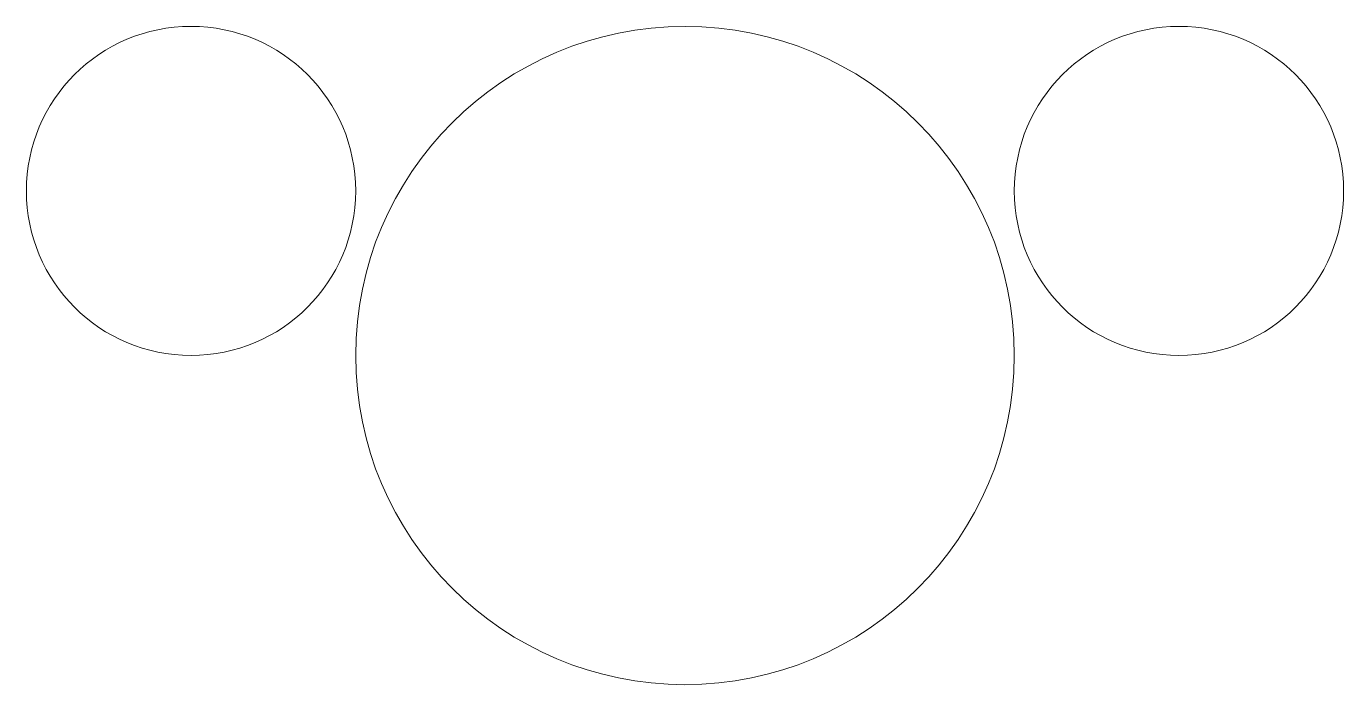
# Model space of a CAD drawing. Header units: millimetres. Extents: x -50 to 50, y -25 to 25.
import ezdxf

# ---------------------------------------------------------------- set-up
doc = ezdxf.new("R2010")
doc.units = ezdxf.units.MM
for name, color, linetype, lineweight, true_color in [('1. Engrave (Raster)', 18, 'Continuous', 5, 0x000000), ('2. Mark (Vector)', 5, 'Continuous', 5, 0x0000ff), ('3. Cut (Vector)', 1, 'Continuous', 5, 0xff0000)]:
    doc.layers.add(name, color=color, linetype=linetype, lineweight=lineweight, true_color=true_color)

msp = doc.modelspace()

# ---------------------------------------------------------------- linework, layer by layer
at = {"layer": '1. Engrave (Raster)'}
msp.add_circle((-37.5, 12.5), 12.5, dxfattribs=at)
at = {"layer": '2. Mark (Vector)'}
msp.add_circle((37.5, 12.5), 12.5, dxfattribs=at)
at = {"layer": '3. Cut (Vector)'}
msp.add_circle((0, 0), 25, dxfattribs=at)

doc.saveas('drawing.dxf')
